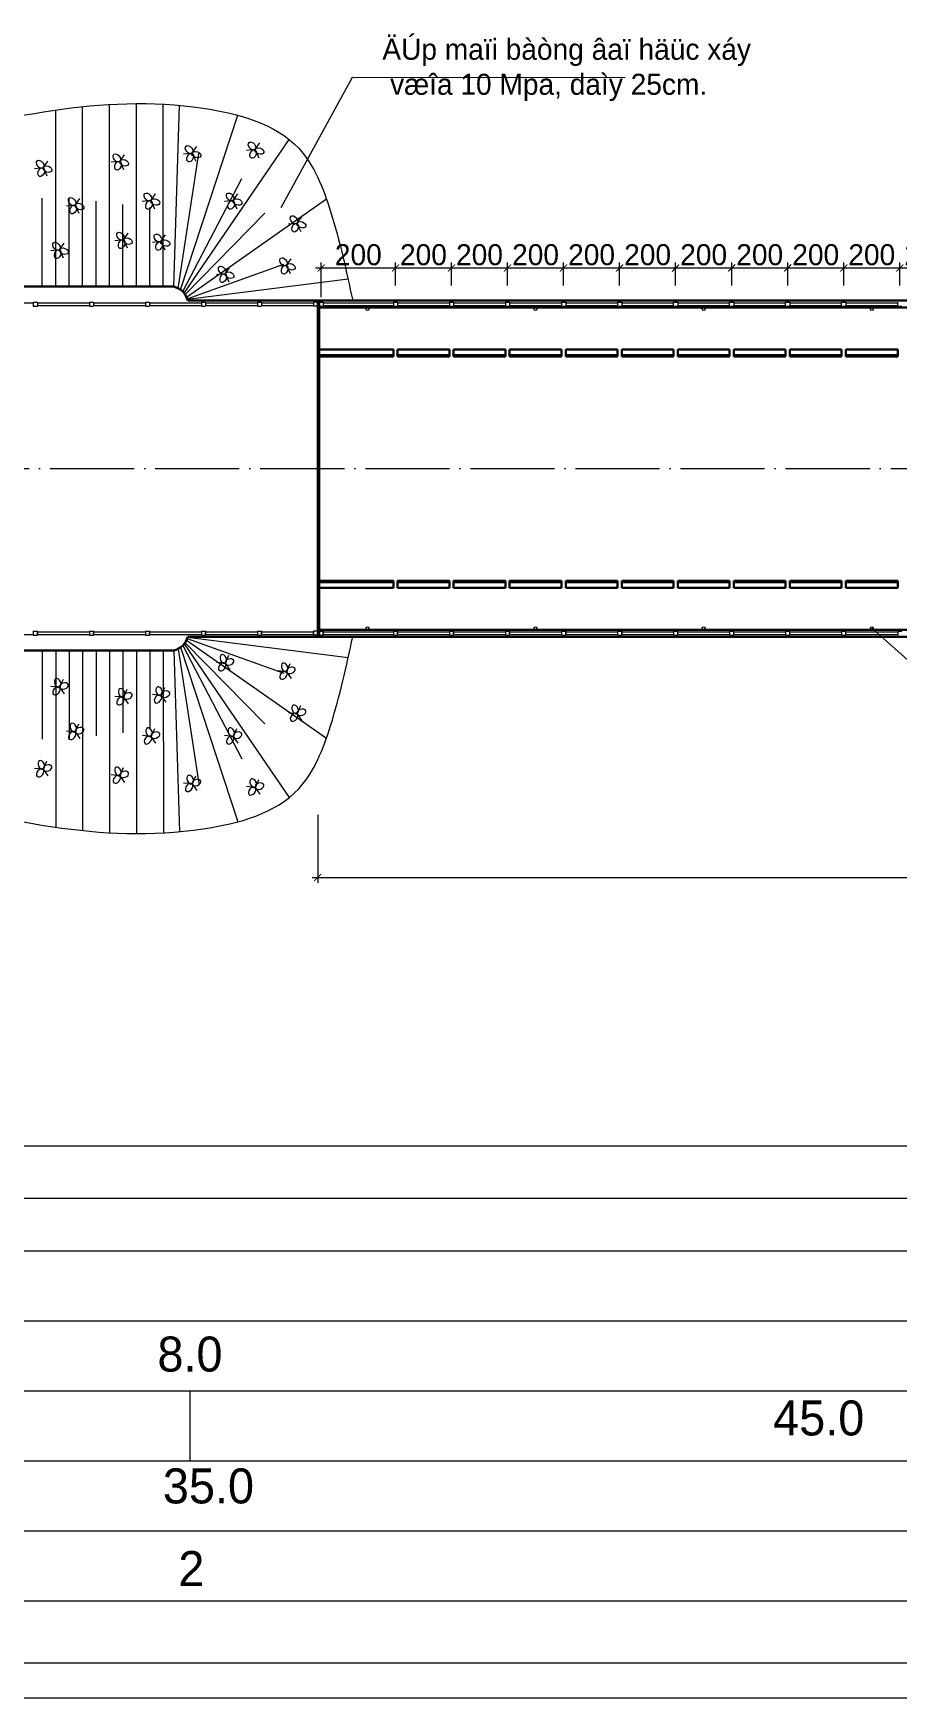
# Model space of a CAD drawing. Header units: millimetres. Extents: x -354608 to 492029, y -885357 to -234285.
# Drawn here: x -292869 to -262019, y -558518 to -499089 of the extents above; entities that cross this region are included whole.
import ezdxf

# ---------------------------------------------------------------- set-up
doc = ezdxf.new("R2010")
doc.units = ezdxf.units.MM
doc.header["$LTSCALE"] = 0.25
doc.header["$MEASUREMENT"] = 0
doc.header["$PDMODE"] = 34
doc.linetypes.add('ACAD_ISO04W100', pattern=[30, 24, -3, 0, -3])
doc.layers.get('0').update_dxf_attribs({"lineweight": 30})
for name, color, linetype, lineweight in [('!manh', 21, 'Continuous', 20), ('!text', 130, 'Continuous', 20), ('2', 253, 'Continuous', 15), ('duong 1', 1, 'Continuous', 30), ('duong 3', 3, 'Continuous', 30), ('duongtam', 3, 'ACAD_ISO04W100', 18), ('kichthuoc', 3, 'Continuous', 20)]:
    doc.layers.add(name, color=color, linetype=linetype, lineweight=lineweight)
doc.styles.add('K-THUOC', font='11_3664_VSWICONN.TTF')
doc.styles.get("Standard").update_dxf_attribs({"font": 'VNswitzerlandcondlight.TTF'})
doc.dimstyles.new('CHUAN TL 250', dxfattribs={"dimscale": 250, "dimtxt": 3, "dimasz": 1, "dimexe": 0.8, "dimexo": 0.5, "dimgap": 0.35, "dimtad": 1, "dimdec": 0, "dimlfac": 0.1, "dimzin": 0, "dimdsep": 46, "dimtxsty": 'K-THUOC', "dimblk": 'ARCHTICK', "dimcen": 1, "dimdle": 0.8, "dimclrd": 7, "dimclre": 7, "dimclrt": 256, "dimadec": 0, "dimazin": 0, "dimtfac": 1, "dimtdec": 0, "dimtmove": 0, "dimatfit": 3, "dimfxl": 0, "dimfrac": 2, "dimtolj": 1, "dimtzin": 0, "dimlwd": 15, "dimlwe": 15, "dimarcsym": 0})

# ---------------------------------------------------------------- blocks, each defined once
blk = doc.blocks.new('_ArchTick')
at = {"color": 0, "linetype": 'ByBlock', "const_width": 0.15}
blk.add_lwpolyline([(-0.5, -0.5), (0.5, 0.5)], dxfattribs=at)
blk = doc.blocks.new('*D84')
at = {"layer": '2', "color": 7, "lineweight": 15}
for p, q in [((-268144, -507469), (-265744, -507469)), ((-267944, -508089), (-267944, -507269)), ((-265944, -508089), (-265944, -507269))]:
    blk.add_line(p, q, dxfattribs=at)
at = {"layer": 'Defpoints', "color": 0}
for p in [(-265944, -507469), (-267944, -508214), (-265944, -508214)]:
    blk.add_point(p, dxfattribs=at)
at = {"layer": '2', "color": 7, "lineweight": 15, "xscale": 250, "yscale": 250, "zscale": 250, "rotation": 180}
blk.add_blockref('_ArchTick', (-267944, -507469), dxfattribs=at)
at = {"layer": '2', "color": 7, "lineweight": 15, "xscale": 250, "yscale": 250, "zscale": 250}
blk.add_blockref('_ArchTick', (-265944, -507469), dxfattribs=at)
at = {"layer": '2', "insert": (-266944, -506999), "char_height": 750, "attachment_point": 5, "style": 'K-THUOC'}
blk.add_mtext('\\A1;200', dxfattribs=at)
blk = doc.blocks.new('*D85')
at = {"layer": '2', "color": 7, "lineweight": 15}
for p, q in [((-266144, -507469), (-263744, -507469)), ((-265944, -508089), (-265944, -507269)), ((-263944, -508089), (-263944, -507269))]:
    blk.add_line(p, q, dxfattribs=at)
at = {"layer": 'Defpoints', "color": 0}
for p in [(-263944, -507469), (-265944, -508214), (-263944, -508214)]:
    blk.add_point(p, dxfattribs=at)
at = {"layer": '2', "color": 7, "lineweight": 15, "xscale": 250, "yscale": 250, "zscale": 250, "rotation": 180}
blk.add_blockref('_ArchTick', (-265944, -507469), dxfattribs=at)
at = {"layer": '2', "color": 7, "lineweight": 15, "xscale": 250, "yscale": 250, "zscale": 250}
blk.add_blockref('_ArchTick', (-263944, -507469), dxfattribs=at)
at = {"layer": '2', "insert": (-264944, -506999), "char_height": 750, "attachment_point": 5, "style": 'K-THUOC'}
blk.add_mtext('\\A1;200', dxfattribs=at)
blk = doc.blocks.new('*D86')
at = {"layer": '2', "color": 7, "lineweight": 15}
for p, q in [((-264144, -507469), (-261744, -507469)), ((-263944, -508089), (-263944, -507269)), ((-261944, -508089), (-261944, -507269))]:
    blk.add_line(p, q, dxfattribs=at)
at = {"layer": 'Defpoints', "color": 0}
for p in [(-261944, -507469), (-263944, -508214), (-261944, -508214)]:
    blk.add_point(p, dxfattribs=at)
at = {"layer": '2', "color": 7, "lineweight": 15, "xscale": 250, "yscale": 250, "zscale": 250, "rotation": 180}
blk.add_blockref('_ArchTick', (-263944, -507469), dxfattribs=at)
at = {"layer": '2', "color": 7, "lineweight": 15, "xscale": 250, "yscale": 250, "zscale": 250}
blk.add_blockref('_ArchTick', (-261944, -507469), dxfattribs=at)
at = {"layer": '2', "insert": (-262944, -506999), "char_height": 750, "attachment_point": 5, "style": 'K-THUOC'}
blk.add_mtext('\\A1;200', dxfattribs=at)
blk = doc.blocks.new('*D87')
at = {"layer": '2', "color": 7, "lineweight": 15}
for p, q in [((-262144, -507469), (-259744, -507469)), ((-261944, -508089), (-261944, -507269)), ((-259944, -508089), (-259944, -507269))]:
    blk.add_line(p, q, dxfattribs=at)
at = {"layer": 'Defpoints', "color": 0}
for p in [(-259944, -507469), (-261944, -508214), (-259944, -508214)]:
    blk.add_point(p, dxfattribs=at)
at = {"layer": '2', "color": 7, "lineweight": 15, "xscale": 250, "yscale": 250, "zscale": 250, "rotation": 180}
blk.add_blockref('_ArchTick', (-261944, -507469), dxfattribs=at)
at = {"layer": '2', "color": 7, "lineweight": 15, "xscale": 250, "yscale": 250, "zscale": 250}
blk.add_blockref('_ArchTick', (-259944, -507469), dxfattribs=at)
at = {"layer": '2', "insert": (-260944, -506999), "char_height": 750, "attachment_point": 5, "style": 'K-THUOC'}
blk.add_mtext('\\A1;200', dxfattribs=at)
blk = doc.blocks.new('*D82')
at = {"layer": '2', "color": 7, "lineweight": 15}
for p, q in [((-270144, -507469), (-267744, -507469)), ((-269944, -508089), (-269944, -507269)), ((-267944, -508089), (-267944, -507269))]:
    blk.add_line(p, q, dxfattribs=at)
at = {"layer": 'Defpoints', "color": 0}
for p in [(-267944, -507469), (-269944, -508214), (-267944, -508214)]:
    blk.add_point(p, dxfattribs=at)
at = {"layer": '2', "color": 7, "lineweight": 15, "xscale": 250, "yscale": 250, "zscale": 250, "rotation": 180}
blk.add_blockref('_ArchTick', (-269944, -507469), dxfattribs=at)
at = {"layer": '2', "color": 7, "lineweight": 15, "xscale": 250, "yscale": 250, "zscale": 250}
blk.add_blockref('_ArchTick', (-267944, -507469), dxfattribs=at)
at = {"layer": '2', "insert": (-268944, -506999), "char_height": 750, "attachment_point": 5, "style": 'K-THUOC'}
blk.add_mtext('\\A1;200', dxfattribs=at)
blk = doc.blocks.new('*D83')
at = {"layer": '2', "color": 7, "lineweight": 15}
for p, q in [((-272144, -507469), (-269744, -507469)), ((-271944, -508089), (-271944, -507269)), ((-269944, -508089), (-269944, -507269))]:
    blk.add_line(p, q, dxfattribs=at)
at = {"layer": 'Defpoints', "color": 0}
for p in [(-269944, -507469), (-271944, -508214), (-269944, -508214)]:
    blk.add_point(p, dxfattribs=at)
at = {"layer": '2', "color": 7, "lineweight": 15, "xscale": 250, "yscale": 250, "zscale": 250, "rotation": 180}
blk.add_blockref('_ArchTick', (-271944, -507469), dxfattribs=at)
at = {"layer": '2', "color": 7, "lineweight": 15, "xscale": 250, "yscale": 250, "zscale": 250}
blk.add_blockref('_ArchTick', (-269944, -507469), dxfattribs=at)
at = {"layer": '2', "insert": (-270944, -506999), "char_height": 750, "attachment_point": 5, "style": 'K-THUOC'}
blk.add_mtext('\\A1;200', dxfattribs=at)
blk = doc.blocks.new('*D127')
at = {"layer": '2', "color": 7, "lineweight": 15}
for p, q in [((-274144, -507469), (-271744, -507469)), ((-273944, -508089), (-273944, -507269)), ((-271944, -508089), (-271944, -507269))]:
    blk.add_line(p, q, dxfattribs=at)
at = {"layer": 'Defpoints', "color": 0}
for p in [(-271944, -507469), (-273944, -508214), (-271944, -508214)]:
    blk.add_point(p, dxfattribs=at)
at = {"layer": '2', "color": 7, "lineweight": 15, "xscale": 250, "yscale": 250, "zscale": 250, "rotation": 180}
blk.add_blockref('_ArchTick', (-273944, -507469), dxfattribs=at)
at = {"layer": '2', "color": 7, "lineweight": 15, "xscale": 250, "yscale": 250, "zscale": 250}
blk.add_blockref('_ArchTick', (-271944, -507469), dxfattribs=at)
at = {"layer": '2', "insert": (-272944, -506999), "char_height": 750, "attachment_point": 5, "style": 'K-THUOC'}
blk.add_mtext('\\A1;200', dxfattribs=at)
blk = doc.blocks.new('*D128')
at = {"layer": '2', "color": 7, "lineweight": 15}
for p, q in [((-276144, -507469), (-273744, -507469)), ((-275944, -508089), (-275944, -507269)), ((-273944, -508089), (-273944, -507269))]:
    blk.add_line(p, q, dxfattribs=at)
at = {"layer": 'Defpoints', "color": 0}
for p in [(-273944, -507469), (-275944, -508214), (-273944, -508214)]:
    blk.add_point(p, dxfattribs=at)
at = {"layer": '2', "color": 7, "lineweight": 15, "xscale": 250, "yscale": 250, "zscale": 250, "rotation": 180}
blk.add_blockref('_ArchTick', (-275944, -507469), dxfattribs=at)
at = {"layer": '2', "color": 7, "lineweight": 15, "xscale": 250, "yscale": 250, "zscale": 250}
blk.add_blockref('_ArchTick', (-273944, -507469), dxfattribs=at)
at = {"layer": '2', "insert": (-274944, -506999), "char_height": 750, "attachment_point": 5, "style": 'K-THUOC'}
blk.add_mtext('\\A1;200', dxfattribs=at)
blk = doc.blocks.new('*D129')
at = {"layer": '2', "color": 7, "lineweight": 15}
for p, q in [((-278144, -507469), (-275744, -507469)), ((-277944, -508089), (-277944, -507269)), ((-275944, -508089), (-275944, -507269))]:
    blk.add_line(p, q, dxfattribs=at)
at = {"layer": 'Defpoints', "color": 0}
for p in [(-275944, -507469), (-277944, -508214), (-275944, -508214)]:
    blk.add_point(p, dxfattribs=at)
at = {"layer": '2', "color": 7, "lineweight": 15, "xscale": 250, "yscale": 250, "zscale": 250, "rotation": 180}
blk.add_blockref('_ArchTick', (-277944, -507469), dxfattribs=at)
at = {"layer": '2', "color": 7, "lineweight": 15, "xscale": 250, "yscale": 250, "zscale": 250}
blk.add_blockref('_ArchTick', (-275944, -507469), dxfattribs=at)
at = {"layer": '2', "insert": (-276944, -506999), "char_height": 750, "attachment_point": 5, "style": 'K-THUOC'}
blk.add_mtext('\\A1;200', dxfattribs=at)
blk = doc.blocks.new('*D130')
at = {"layer": '2', "color": 7, "lineweight": 15}
for p, q in [((-280144, -507469), (-277744, -507469)), ((-279944, -508089), (-279944, -507269)), ((-277944, -508089), (-277944, -507269))]:
    blk.add_line(p, q, dxfattribs=at)
at = {"layer": 'Defpoints', "color": 0}
for p in [(-277944, -507469), (-279944, -508214), (-277944, -508214)]:
    blk.add_point(p, dxfattribs=at)
at = {"layer": '2', "color": 7, "lineweight": 15, "xscale": 250, "yscale": 250, "zscale": 250, "rotation": 180}
blk.add_blockref('_ArchTick', (-279944, -507469), dxfattribs=at)
at = {"layer": '2', "color": 7, "lineweight": 15, "xscale": 250, "yscale": 250, "zscale": 250}
blk.add_blockref('_ArchTick', (-277944, -507469), dxfattribs=at)
at = {"layer": '2', "insert": (-278944, -506999), "char_height": 750, "attachment_point": 5, "style": 'K-THUOC'}
blk.add_mtext('\\A1;200', dxfattribs=at)
blk = doc.blocks.new('*D131')
at = {"layer": '2', "color": 7, "lineweight": 15}
for p, q in [((-282794, -507469), (-279744, -507469)), ((-282594, -508508), (-282594, -507269)), ((-279944, -508089), (-279944, -507269))]:
    blk.add_line(p, q, dxfattribs=at)
at = {"layer": 'Defpoints', "color": 0}
for p in [(-279944, -507469), (-282594, -508633), (-279944, -508214)]:
    blk.add_point(p, dxfattribs=at)
at = {"layer": '2', "color": 7, "lineweight": 15, "xscale": 250, "yscale": 250, "zscale": 250, "rotation": 180}
blk.add_blockref('_ArchTick', (-282594, -507469), dxfattribs=at)
at = {"layer": '2', "color": 7, "lineweight": 15, "xscale": 250, "yscale": 250, "zscale": 250}
blk.add_blockref('_ArchTick', (-279944, -507469), dxfattribs=at)
at = {"layer": '2', "insert": (-281269, -506999), "char_height": 750, "attachment_point": 5, "style": 'K-THUOC'}
blk.add_mtext('\\A1;200', dxfattribs=at)
blk = doc.blocks.new('*D163')
at = {"layer": '2', "color": 7, "lineweight": 15}
for p, q in [((-282719, -526995), (-282719, -529428)), ((-182019, -526995), (-182019, -529428)), ((-282919, -529228), (-181819, -529228))]:
    blk.add_line(p, q, dxfattribs=at)
at = {"layer": 'Defpoints', "color": 0}
for p in [(-282719, -526870), (-182019, -526870), (-182019, -529228)]:
    blk.add_point(p, dxfattribs=at)
at = {"layer": '2', "color": 7, "lineweight": 15, "xscale": 250, "yscale": 250, "zscale": 250, "rotation": 180}
blk.add_blockref('_ArchTick', (-282719, -529228), dxfattribs=at)
at = {"layer": '2', "color": 7, "lineweight": 15, "xscale": 250, "yscale": 250, "zscale": 250}
blk.add_blockref('_ArchTick', (-182019, -529228), dxfattribs=at)
at = {"layer": '2', "insert": (-232369, -528758), "char_height": 750, "attachment_point": 5, "style": 'K-THUOC'}
blk.add_mtext('\\A1;10055', dxfattribs=at)

msp = doc.modelspace()

# ---------------------------------------------------------------- linework, layer by layer
at = {"layer": '!manh'}
msp.add_line((-262943.6, -520333.5), (-259773.7, -523154), dxfattribs=at)
at = {"layer": '!text', "color": 2}
for p, q in [((-287855.3, -508133.5), (-287653.6, -501664)), ((-287612.4, -508247.9), (-285565.3, -502017.8)), ((-287488, -508367.1), (-283733.6, -502883.7)), ((-287694.1, -508195.9), (-286965.1, -503384)), ((-287535.8, -508314), (-285426.8, -504270.5)), ((-287400.1, -508507.3), (-282407.1, -505002.2)), ((-287454.1, -508412.5), (-284609, -505516.7)), ((-287375.7, -508566.2), (-283928.2, -507328.4)), ((-281635, -507866.8), (-287366.1, -508594.8)), ((-287854.2, -521127.9), (-287651.5, -527597.3)), ((-287693.1, -521065.4), (-286963.3, -525877.3)), ((-287611.4, -521013.4), (-285563.3, -527243.2)), ((-287534.8, -520947.3), (-285425.2, -524990.5)), ((-287487, -520894.3), (-283731.7, -526377)), ((-287453.1, -520848.8), (-284607.5, -523744.1)), ((-287399.1, -520754), (-282405.5, -524258.3)), ((-287374.7, -520695.1), (-283927, -521932.4)), ((-281633.9, -521393.6), (-287365.1, -520666.5)), ((-343464.9, -538812.3), (-39561.6, -538812.3)), ((-322182.5, -540687.3), (-41792.9, -540687.3)), ((-343464.9, -542562.3), (-39561.6, -542562.3)), ((-343464.9, -545062.3), (-39561.6, -545062.3)), ((-343464.9, -547562.3), (-39561.6, -547562.3)), ((-287268.6, -550062.3), (-287268.6, -547562.3)), ((-343464.9, -550062.3), (-39561.6, -550062.3)), ((-343464.9, -552562.3), (-39561.6, -552562.3)), ((-343464.9, -555062.3), (-39561.6, -555062.3))]:
    msp.add_line(p, q, dxfattribs=at)
for points in [[(-322268.6, -508133.5), (-307816.1, -505337.1), (-297353.1, -502958.3), (-286813.3, -501764.3), (-283397.3, -503195.2), (-282259.6, -505448), (-281468.6, -508633.5)], [(-322267.6, -521133.5), (-307814.6, -523927.5), (-297351.2, -526304.6), (-286811.3, -527496.9), (-283395.4, -526065.5), (-282258.1, -523812.5), (-281467.6, -520626.9)]]:
    msp.add_spline(points, degree=3, dxfattribs=at)
at = {"layer": '2'}
for p, q in [((-284018.4, -505307.6), (-281481.3, -500659.8)), ((-281481.3, -500659.8), (-271744.2, -500671.9)), ((-292069, -508133.5), (-292069, -501826.1)), ((-291109, -508133.5), (-291109, -501705.7)), ((-290149, -508133.5), (-290149, -501627.9)), ((-289189, -508133.5), (-289189, -501598.3)), ((-288229, -508133.5), (-288229, -501622.2)), ((-287205.7, -503371.9), (-287036.2, -503133.1)), ((-284957.8, -503241.7), (-285262, -503272.6)), ((-284957.8, -503241.7), (-284788.3, -503002.9)), ((-284957.8, -503241.7), (-284821.3, -503529.7)), ((-292520.6, -503893.4), (-292824.8, -503924.3)), ((-292520.6, -503893.4), (-292351.1, -503654.6)), ((-292520.6, -503893.4), (-292384.1, -504181.4)), ((-289782.7, -503665.2), (-290086.9, -503696.1)), ((-289782.7, -503665.2), (-289613.2, -503426.4)), ((-289782.7, -503665.2), (-289646.2, -503953.2)), ((-287205.7, -503371.9), (-287509.9, -503402.8)), ((-287205.7, -503371.9), (-287069.1, -503659.9)), ((-292549, -508133.5), (-292549, -504972)), ((-291589, -508133.5), (-291589, -504976.4)), ((-291379, -505227.2), (-291209.5, -504988.3)), ((-290629, -508133.5), (-290629, -505087.2)), ((-288673.8, -505064.2), (-288978, -505095.1)), ((-288673.8, -505064.2), (-288504.3, -504825.4)), ((-288673.8, -505064.2), (-288537.3, -505352.2)), ((-285739.7, -505064), (-286043.9, -505094.9)), ((-285739.7, -505064), (-285570.2, -504825.2)), ((-285739.7, -505064), (-285603.1, -505352)), ((-291379, -505227.2), (-291683.2, -505258)), ((-291379, -505227.2), (-291242.5, -505515.1)), ((-289669, -508133.5), (-289669, -505198.1)), ((-288709, -508133.5), (-288709, -505308.9)), ((-283459.2, -505877.5), (-283289.7, -505638.7)), ((-289652.4, -506463.7), (-289482.9, -506224.9)), ((-288315.4, -506528.5), (-288146, -506289.7)), ((-283459.2, -505877.5), (-283763.4, -505908.4)), ((-283459.2, -505877.5), (-283322.7, -506165.5)), ((-291934.2, -506822.1), (-292238.4, -506852.9)), ((-291934.2, -506822.1), (-291764.7, -506583.2)), ((-291934.2, -506822.1), (-291797.7, -507110.1)), ((-289652.4, -506463.7), (-289956.6, -506494.6)), ((-289652.4, -506463.7), (-289515.9, -506751.7)), ((-288315.4, -506528.5), (-288619.6, -506559.4)), ((-288315.4, -506528.5), (-288178.9, -506816.5)), ((-286024.6, -507678.8), (-285855.2, -507440)), ((-283835.1, -507378.1), (-284139.3, -507409)), ((-283835.1, -507378.1), (-283665.7, -507139.3)), ((-283835.1, -507378.1), (-283698.6, -507666.1)), ((-286024.6, -507678.8), (-286328.9, -507709.7)), ((-286024.6, -507678.8), (-285888.1, -507966.8)), ((-292547.9, -521128.7), (-292547.4, -524290.1)), ((-292067.9, -521128.6), (-292066.9, -527435.9)), ((-291587.9, -521128.5), (-291587.4, -524285.6)), ((-291107.9, -521128.4), (-291106.9, -527556.2)), ((-290627.9, -521128.4), (-290627.4, -524174.6)), ((-290147.9, -521128.3), (-290146.9, -527633.9)), ((-289667.9, -521128.2), (-289667.5, -524063.6)), ((-289187.9, -521128.1), (-289186.9, -527663.3)), ((-288707.9, -521128), (-288707.5, -523952.6)), ((-288227.9, -521128), (-288226.9, -527639.2)), ((-286023.5, -521582.3), (-286327.7, -521551.5)), ((-286023.5, -521582.3), (-285887, -521294.3)), ((-286023.5, -521582.3), (-285854, -521821.1)), ((-283834, -521882.6), (-283697.5, -521594.6)), ((-291933, -522440), (-291796.5, -522152)), ((-283834, -521882.6), (-284138.2, -521851.8)), ((-283834, -521882.6), (-283664.4, -522121.4)), ((-291933, -522440), (-292237.2, -522409.2)), ((-291933, -522440), (-291763.5, -522678.8)), ((-289651.1, -522798), (-289955.3, -522767.2)), ((-289651.1, -522798), (-289514.6, -522510)), ((-289651.1, -522798), (-289481.6, -523036.8)), ((-288314.1, -522732.9), (-288618.3, -522702.1)), ((-288314.1, -522732.9), (-288177.6, -522444.9)), ((-288314.1, -522732.9), (-288144.6, -522971.7)), ((-283457.8, -523383.1), (-283762, -523352.3)), ((-283457.8, -523383.1), (-283321.3, -523095.1)), ((-283457.8, -523383.1), (-283288.3, -523622)), ((-291377.5, -524034.8), (-291681.7, -524004)), ((-291377.5, -524034.8), (-291241, -523746.8)), ((-291377.5, -524034.8), (-291208, -524273.6)), ((-288672.2, -524197.3), (-288976.5, -524166.5)), ((-288672.2, -524197.3), (-288535.8, -523909.3)), ((-285738.1, -524197), (-286042.3, -524166.2)), ((-285738.1, -524197), (-285601.6, -523909)), ((-288672.2, -524197.3), (-288502.7, -524436.1)), ((-285738.1, -524197), (-285568.6, -524435.8)), ((-292518.9, -525368.7), (-292823.1, -525337.9)), ((-292518.9, -525368.7), (-292382.4, -525080.7)), ((-289780.9, -525596.5), (-289644.4, -525308.5)), ((-292518.9, -525368.7), (-292349.4, -525607.5)), ((-289780.9, -525596.5), (-290085.1, -525565.7)), ((-289780.9, -525596.5), (-289611.4, -525835.3)), ((-287203.9, -525889.4), (-287508.1, -525858.5)), ((-287203.9, -525889.4), (-287067.4, -525601.4)), ((-287203.9, -525889.4), (-287034.3, -526128.2)), ((-284956, -526019.2), (-284819.5, -525731.2)), ((-284956, -526019.2), (-285260.2, -525988.3)), ((-284956, -526019.2), (-284786.4, -526258))]:
    msp.add_line(p, q, dxfattribs=at)
at = {"layer": '2', "lineweight": 5}
for p, q in [((-294718.6, -508708.5), (-292868.6, -508708.5)), ((-292868.6, -508683.5), (-292718.6, -508683.5)), ((-292868.6, -508683.5), (-292718.6, -508683.5)), ((-292868.6, -508683.5), (-292868.6, -508833.5)), ((-292718.6, -508683.5), (-292718.6, -508833.5)), ((-292718.6, -508683.5), (-292718.6, -508833.5)), ((-292718.6, -508708.5), (-290868.6, -508708.5)), ((-292718.6, -508708.5), (-290868.6, -508708.5)), ((-290868.6, -508683.5), (-290718.6, -508683.5)), ((-290868.6, -508683.5), (-290718.6, -508683.5)), ((-290868.6, -508683.5), (-290868.6, -508833.5)), ((-290718.6, -508683.5), (-290718.6, -508833.5)), ((-290718.6, -508683.5), (-290718.6, -508833.5)), ((-290718.6, -508708.5), (-288868.6, -508708.5)), ((-290718.6, -508708.5), (-288868.6, -508708.5)), ((-288868.6, -508683.5), (-288718.6, -508683.5)), ((-288868.6, -508683.5), (-288718.6, -508683.5)), ((-288868.6, -508683.5), (-288868.6, -508833.5)), ((-288718.6, -508683.5), (-288718.6, -508833.5)), ((-288718.6, -508683.5), (-288718.6, -508833.5)), ((-288718.6, -508708.5), (-286868.6, -508708.5)), ((-288718.6, -508708.5), (-286868.6, -508708.5)), ((-286868.6, -508683.5), (-286718.6, -508683.5)), ((-286868.6, -508683.5), (-286718.6, -508683.5)), ((-286868.6, -508683.5), (-286868.6, -508833.5)), ((-286718.6, -508683.5), (-286718.6, -508833.5)), ((-286718.6, -508683.5), (-286718.6, -508833.5)), ((-286718.6, -508708.5), (-284868.6, -508708.5)), ((-286718.6, -508708.5), (-284868.6, -508708.5)), ((-284868.6, -508683.5), (-284718.6, -508683.5)), ((-284868.6, -508683.5), (-284718.6, -508683.5)), ((-284868.6, -508683.5), (-284868.6, -508833.5)), ((-284718.6, -508683.5), (-284718.6, -508833.5)), ((-284718.6, -508683.5), (-284718.6, -508833.5)), ((-284718.6, -508708.5), (-282868.6, -508708.5)), ((-284718.6, -508708.5), (-282868.6, -508708.5)), ((-282868.6, -508683.5), (-282868.6, -508833.5)), ((-282718.6, -508683.5), (-282868.6, -508683.5)), ((-282868.6, -508683.5), (-282868.6, -508833.5)), ((-282718.6, -508683.5), (-282868.6, -508683.5)), ((-282718.6, -508683.5), (-282718.6, -508833.5)), ((-282668.6, -508683.5), (-282518.6, -508683.5)), ((-282668.6, -508683.5), (-282518.6, -508683.5)), ((-282668.6, -508683.5), (-282668.6, -508833.5)), ((-282518.6, -508683.5), (-282518.6, -508833.5)), ((-282518.6, -508683.5), (-282518.6, -508833.5)), ((-282518.6, -508708.5), (-280018.6, -508708.5)), ((-282368.6, -508708.5), (-280018.6, -508708.5)), ((-280018.6, -508683.5), (-279868.6, -508683.5)), ((-280018.6, -508683.5), (-279868.6, -508683.5)), ((-280018.6, -508683.5), (-280018.6, -508833.5)), ((-279868.6, -508683.5), (-279868.6, -508833.5)), ((-279868.6, -508683.5), (-279868.6, -508833.5)), ((-279868.6, -508708.5), (-278018.6, -508708.5)), ((-279868.6, -508708.5), (-278018.6, -508708.5)), ((-278018.6, -508683.5), (-277868.6, -508683.5)), ((-278018.6, -508683.5), (-277868.6, -508683.5)), ((-278018.6, -508683.5), (-278018.6, -508833.5)), ((-277868.6, -508683.5), (-277868.6, -508833.5)), ((-277868.6, -508683.5), (-277868.6, -508833.5)), ((-277868.6, -508708.5), (-276018.6, -508708.5)), ((-277868.6, -508708.5), (-276018.6, -508708.5)), ((-276018.6, -508683.5), (-275868.6, -508683.5)), ((-276018.6, -508683.5), (-275868.6, -508683.5)), ((-276018.6, -508683.5), (-276018.6, -508833.5)), ((-275868.6, -508683.5), (-275868.6, -508833.5)), ((-275868.6, -508683.5), (-275868.6, -508833.5)), ((-275868.6, -508708.5), (-274018.6, -508708.5)), ((-275868.6, -508708.5), (-274018.6, -508708.5)), ((-274018.6, -508683.5), (-273868.6, -508683.5)), ((-274018.6, -508683.5), (-273868.6, -508683.5)), ((-274018.6, -508683.5), (-274018.6, -508833.5)), ((-273868.6, -508683.5), (-273868.6, -508833.5)), ((-273868.6, -508683.5), (-273868.6, -508833.5)), ((-273868.6, -508708.5), (-272018.6, -508708.5)), ((-273868.6, -508708.5), (-272018.6, -508708.5)), ((-272018.6, -508683.5), (-271868.6, -508683.5)), ((-272018.6, -508683.5), (-271868.6, -508683.5)), ((-272018.6, -508683.5), (-272018.6, -508833.5)), ((-271868.6, -508683.5), (-271868.6, -508833.5)), ((-271868.6, -508683.5), (-271868.6, -508833.5)), ((-271868.6, -508708.5), (-270018.6, -508708.5)), ((-271868.6, -508708.5), (-270018.6, -508708.5)), ((-270018.6, -508683.5), (-269868.6, -508683.5)), ((-270018.6, -508683.5), (-269868.6, -508683.5)), ((-270018.6, -508833.5), (-270018.6, -508683.5)), ((-270018.6, -508833.5), (-270018.6, -508683.5)), ((-269868.6, -508683.5), (-269868.6, -508833.5)), ((-269868.6, -508683.5), (-269868.6, -508833.5)), ((-269868.6, -508708.5), (-268018.6, -508708.5)), ((-269868.6, -508708.5), (-268018.6, -508708.5)), ((-268018.6, -508683.5), (-267868.6, -508683.5)), ((-268018.6, -508683.5), (-267868.6, -508683.5)), ((-268018.6, -508833.5), (-268018.6, -508683.5)), ((-268018.6, -508833.5), (-268018.6, -508683.5)), ((-267868.6, -508683.5), (-267868.6, -508833.5)), ((-267868.6, -508683.5), (-267868.6, -508833.5)), ((-267868.6, -508708.5), (-266018.6, -508708.5)), ((-267868.6, -508708.5), (-266018.6, -508708.5)), ((-266018.6, -508683.5), (-265868.6, -508683.5)), ((-266018.6, -508683.5), (-265868.6, -508683.5)), ((-266018.6, -508833.5), (-266018.6, -508683.5)), ((-266018.6, -508833.5), (-266018.6, -508683.5)), ((-265868.6, -508683.5), (-265868.6, -508833.5)), ((-265868.6, -508683.5), (-265868.6, -508833.5)), ((-265868.6, -508708.5), (-264018.6, -508708.5)), ((-265868.6, -508708.5), (-264018.6, -508708.5)), ((-264018.6, -508683.5), (-263868.6, -508683.5)), ((-264018.6, -508833.5), (-264018.6, -508683.5)), ((-263868.6, -508683.5), (-263868.6, -508833.5)), ((-263868.6, -508708.5), (-262018.6, -508708.5)), ((-262018.6, -508833.5), (-262018.6, -508683.5)), ((-292868.6, -508833.5), (-292718.6, -508833.5)), ((-292868.6, -508833.5), (-292718.6, -508833.5)), ((-292718.6, -508808.5), (-290868.6, -508808.5)), ((-292718.6, -508808.5), (-290868.6, -508808.5)), ((-290868.6, -508833.5), (-290718.6, -508833.5)), ((-290868.6, -508833.5), (-290718.6, -508833.5)), ((-290718.6, -508808.5), (-288868.6, -508808.5)), ((-290718.6, -508808.5), (-288868.6, -508808.5)), ((-288868.6, -508833.5), (-288718.6, -508833.5)), ((-288868.6, -508833.5), (-288718.6, -508833.5)), ((-288718.6, -508808.5), (-286868.6, -508808.5)), ((-288718.6, -508808.5), (-286868.6, -508808.5)), ((-286868.6, -508833.5), (-286718.6, -508833.5)), ((-286868.6, -508833.5), (-286718.6, -508833.5)), ((-286718.6, -508808.5), (-284868.6, -508808.5)), ((-286718.6, -508808.5), (-284868.6, -508808.5)), ((-284868.6, -508833.5), (-284718.6, -508833.5)), ((-284868.6, -508833.5), (-284718.6, -508833.5)), ((-284718.6, -508808.5), (-282868.6, -508808.5)), ((-284718.6, -508808.5), (-282868.6, -508808.5)), ((-282718.6, -508833.5), (-282868.6, -508833.5)), ((-282718.6, -508833.5), (-282868.6, -508833.5)), ((-282668.6, -508833.5), (-282518.6, -508833.5)), ((-282668.6, -508833.5), (-282518.6, -508833.5)), ((-282518.6, -508808.5), (-280018.6, -508808.5)), ((-282518.6, -508808.5), (-280018.6, -508808.5)), ((-280018.6, -508833.5), (-279868.6, -508833.5)), ((-280018.6, -508833.5), (-279868.6, -508833.5)), ((-279868.6, -508808.5), (-278018.6, -508808.5)), ((-279868.6, -508808.5), (-278018.6, -508808.5)), ((-278018.6, -508833.5), (-277868.6, -508833.5)), ((-278018.6, -508833.5), (-277868.6, -508833.5)), ((-277868.6, -508808.5), (-276018.6, -508808.5)), ((-277868.6, -508808.5), (-276018.6, -508808.5)), ((-276018.6, -508833.5), (-275868.6, -508833.5)), ((-276018.6, -508833.5), (-275868.6, -508833.5)), ((-275868.6, -508808.5), (-274018.6, -508808.5)), ((-275868.6, -508808.5), (-274018.6, -508808.5)), ((-274018.6, -508833.5), (-273868.6, -508833.5)), ((-274018.6, -508833.5), (-273868.6, -508833.5)), ((-273868.6, -508808.5), (-272018.6, -508808.5)), ((-273868.6, -508808.5), (-272018.6, -508808.5)), ((-272018.6, -508833.5), (-271868.6, -508833.5)), ((-272018.6, -508833.5), (-271868.6, -508833.5)), ((-271868.6, -508808.5), (-270018.6, -508808.5)), ((-271868.6, -508808.5), (-270018.6, -508808.5)), ((-270018.6, -508833.5), (-269868.6, -508833.5)), ((-270018.6, -508833.5), (-269868.6, -508833.5)), ((-269868.6, -508808.5), (-268018.6, -508808.5)), ((-269868.6, -508808.5), (-268018.6, -508808.5)), ((-268018.6, -508833.5), (-267868.6, -508833.5)), ((-268018.6, -508833.5), (-267868.6, -508833.5)), ((-267868.6, -508808.5), (-266018.6, -508808.5)), ((-267868.6, -508808.5), (-266018.6, -508808.5)), ((-266018.6, -508833.5), (-265868.6, -508833.5)), ((-266018.6, -508833.5), (-265868.6, -508833.5)), ((-265868.6, -508808.5), (-264018.6, -508808.5)), ((-265868.6, -508808.5), (-264018.6, -508808.5)), ((-264018.6, -508833.5), (-263868.6, -508833.5)), ((-263868.6, -508808.5), (-262018.6, -508808.5)), ((-262018.6, -508833.5), (-261868.6, -508833.5)), ((-294718.6, -520558.5), (-292868.6, -520558.5)), ((-292868.6, -520433.5), (-292718.6, -520433.5)), ((-292868.6, -520433.5), (-292718.6, -520433.5)), ((-292868.6, -520433.5), (-292868.6, -520583.5)), ((-292868.6, -520583.5), (-292718.6, -520583.5)), ((-292868.6, -520583.5), (-292718.6, -520583.5)), ((-292718.6, -520433.5), (-292718.6, -520583.5)), ((-292718.6, -520583.5), (-292718.6, -520433.5)), ((-292718.6, -520583.5), (-292718.6, -520433.5)), ((-292718.6, -520458.5), (-290868.6, -520458.5)), ((-292718.6, -520458.5), (-290868.6, -520458.5)), ((-292718.6, -520558.5), (-290868.6, -520558.5)), ((-292718.6, -520558.5), (-290868.6, -520558.5)), ((-290868.6, -520433.5), (-290718.6, -520433.5)), ((-290868.6, -520433.5), (-290718.6, -520433.5)), ((-290868.6, -520433.5), (-290868.6, -520583.5)), ((-290868.6, -520583.5), (-290718.6, -520583.5)), ((-290868.6, -520583.5), (-290718.6, -520583.5)), ((-290718.6, -520433.5), (-290718.6, -520583.5)), ((-290718.6, -520583.5), (-290718.6, -520433.5)), ((-290718.6, -520583.5), (-290718.6, -520433.5)), ((-290718.6, -520458.5), (-288868.6, -520458.5)), ((-290718.6, -520458.5), (-288868.6, -520458.5)), ((-290718.6, -520558.5), (-288868.6, -520558.5)), ((-290718.6, -520558.5), (-288868.6, -520558.5)), ((-288868.6, -520433.5), (-288718.6, -520433.5)), ((-288868.6, -520433.5), (-288718.6, -520433.5)), ((-288868.6, -520433.5), (-288868.6, -520583.5)), ((-288868.6, -520583.5), (-288718.6, -520583.5)), ((-288868.6, -520583.5), (-288718.6, -520583.5)), ((-288718.6, -520433.5), (-288718.6, -520583.5)), ((-288718.6, -520583.5), (-288718.6, -520433.5)), ((-288718.6, -520583.5), (-288718.6, -520433.5)), ((-288718.6, -520458.5), (-286868.6, -520458.5)), ((-288718.6, -520458.5), (-286868.6, -520458.5)), ((-288718.6, -520558.5), (-286868.6, -520558.5)), ((-288718.6, -520558.5), (-286868.6, -520558.5)), ((-286868.6, -520433.5), (-286718.6, -520433.5)), ((-286868.6, -520433.5), (-286718.6, -520433.5)), ((-286868.6, -520433.5), (-286868.6, -520583.5)), ((-286868.6, -520583.5), (-286718.6, -520583.5)), ((-286868.6, -520583.5), (-286718.6, -520583.5)), ((-286718.6, -520433.5), (-286718.6, -520583.5)), ((-286718.6, -520583.5), (-286718.6, -520433.5)), ((-286718.6, -520583.5), (-286718.6, -520433.5)), ((-286718.6, -520458.5), (-284868.6, -520458.5)), ((-286718.6, -520458.5), (-284868.6, -520458.5)), ((-286718.6, -520558.5), (-284868.6, -520558.5)), ((-286718.6, -520558.5), (-284868.6, -520558.5)), ((-284868.6, -520433.5), (-284718.6, -520433.5)), ((-284868.6, -520433.5), (-284718.6, -520433.5)), ((-284868.6, -520433.5), (-284868.6, -520583.5)), ((-284868.6, -520583.5), (-284718.6, -520583.5)), ((-284868.6, -520583.5), (-284718.6, -520583.5)), ((-284718.6, -520433.5), (-284718.6, -520583.5)), ((-284718.6, -520583.5), (-284718.6, -520433.5)), ((-284718.6, -520583.5), (-284718.6, -520433.5)), ((-284718.6, -520458.5), (-282868.6, -520458.5)), ((-284718.6, -520458.5), (-282868.6, -520458.5)), ((-284718.6, -520558.5), (-282868.6, -520558.5)), ((-284718.6, -520558.5), (-282868.6, -520558.5)), ((-282868.6, -520433.5), (-282868.6, -520583.5)), ((-282868.6, -520583.5), (-282868.6, -520433.5)), ((-282718.6, -520433.5), (-282868.6, -520433.5)), ((-282868.6, -520583.5), (-282868.6, -520433.5)), ((-282718.6, -520433.5), (-282868.6, -520433.5)), ((-282718.6, -520583.5), (-282868.6, -520583.5)), ((-282718.6, -520583.5), (-282868.6, -520583.5)), ((-282718.6, -520433.5), (-282718.6, -520583.5)), ((-282668.6, -520433.5), (-282518.6, -520433.5)), ((-282668.6, -520433.5), (-282518.6, -520433.5)), ((-282668.6, -520433.5), (-282668.6, -520583.5)), ((-282668.6, -520583.5), (-282518.6, -520583.5)), ((-282668.6, -520583.5), (-282518.6, -520583.5)), ((-282518.6, -520433.5), (-282518.6, -520583.5)), ((-282518.6, -520583.5), (-282518.6, -520433.5)), ((-282518.6, -520583.5), (-282518.6, -520433.5)), ((-282518.6, -520458.5), (-280018.6, -520458.5)), ((-282518.6, -520558.5), (-280018.6, -520558.5)), ((-281868.6, -520458.5), (-280018.6, -520458.5)), ((-281868.6, -520558.5), (-280018.6, -520558.5)), ((-280018.6, -520433.5), (-279868.6, -520433.5)), ((-280018.6, -520433.5), (-279868.6, -520433.5)), ((-280018.6, -520433.5), (-280018.6, -520583.5)), ((-280018.6, -520583.5), (-279868.6, -520583.5)), ((-280018.6, -520583.5), (-279868.6, -520583.5)), ((-279868.6, -520433.5), (-279868.6, -520583.5)), ((-279868.6, -520583.5), (-279868.6, -520433.5)), ((-279868.6, -520583.5), (-279868.6, -520433.5)), ((-279868.6, -520458.5), (-278018.6, -520458.5)), ((-279868.6, -520458.5), (-278018.6, -520458.5)), ((-279868.6, -520558.5), (-278018.6, -520558.5)), ((-279868.6, -520558.5), (-278018.6, -520558.5)), ((-278018.6, -520433.5), (-277868.6, -520433.5)), ((-278018.6, -520433.5), (-277868.6, -520433.5)), ((-278018.6, -520433.5), (-278018.6, -520583.5)), ((-278018.6, -520583.5), (-277868.6, -520583.5)), ((-278018.6, -520583.5), (-277868.6, -520583.5)), ((-277868.6, -520433.5), (-277868.6, -520583.5)), ((-277868.6, -520583.5), (-277868.6, -520433.5)), ((-277868.6, -520583.5), (-277868.6, -520433.5)), ((-277868.6, -520458.5), (-276018.6, -520458.5)), ((-277868.6, -520458.5), (-276018.6, -520458.5)), ((-277868.6, -520558.5), (-276018.6, -520558.5)), ((-277868.6, -520558.5), (-276018.6, -520558.5)), ((-276018.6, -520433.5), (-275868.6, -520433.5)), ((-276018.6, -520433.5), (-275868.6, -520433.5)), ((-276018.6, -520433.5), (-276018.6, -520583.5)), ((-276018.6, -520583.5), (-275868.6, -520583.5)), ((-276018.6, -520583.5), (-275868.6, -520583.5)), ((-275868.6, -520433.5), (-275868.6, -520583.5)), ((-275868.6, -520583.5), (-275868.6, -520433.5)), ((-275868.6, -520583.5), (-275868.6, -520433.5)), ((-275868.6, -520458.5), (-274018.6, -520458.5)), ((-275868.6, -520458.5), (-274018.6, -520458.5)), ((-275868.6, -520558.5), (-274018.6, -520558.5)), ((-275868.6, -520558.5), (-274018.6, -520558.5)), ((-274018.6, -520433.5), (-273868.6, -520433.5)), ((-274018.6, -520433.5), (-273868.6, -520433.5)), ((-274018.6, -520433.5), (-274018.6, -520583.5)), ((-274018.6, -520583.5), (-273868.6, -520583.5)), ((-274018.6, -520583.5), (-273868.6, -520583.5)), ((-273868.6, -520433.5), (-273868.6, -520583.5)), ((-273868.6, -520583.5), (-273868.6, -520433.5)), ((-273868.6, -520583.5), (-273868.6, -520433.5)), ((-273868.6, -520458.5), (-272018.6, -520458.5)), ((-273868.6, -520458.5), (-272018.6, -520458.5)), ((-273868.6, -520558.5), (-272018.6, -520558.5)), ((-273868.6, -520558.5), (-272018.6, -520558.5)), ((-272018.6, -520433.5), (-271868.6, -520433.5)), ((-272018.6, -520433.5), (-271868.6, -520433.5)), ((-272018.6, -520433.5), (-272018.6, -520583.5)), ((-272018.6, -520583.5), (-271868.6, -520583.5)), ((-272018.6, -520583.5), (-271868.6, -520583.5)), ((-271868.6, -520433.5), (-271868.6, -520583.5)), ((-271868.6, -520583.5), (-271868.6, -520433.5)), ((-271868.6, -520583.5), (-271868.6, -520433.5)), ((-271868.6, -520458.5), (-270018.6, -520458.5)), ((-271868.6, -520458.5), (-270018.6, -520458.5)), ((-271868.6, -520558.5), (-270018.6, -520558.5)), ((-271868.6, -520558.5), (-270018.6, -520558.5)), ((-270018.6, -520433.5), (-270018.6, -520583.5)), ((-270018.6, -520433.5), (-270018.6, -520583.5)), ((-270018.6, -520433.5), (-269868.6, -520433.5)), ((-270018.6, -520433.5), (-269868.6, -520433.5)), ((-270018.6, -520583.5), (-269868.6, -520583.5)), ((-270018.6, -520583.5), (-269868.6, -520583.5)), ((-269868.6, -520583.5), (-269868.6, -520433.5)), ((-269868.6, -520583.5), (-269868.6, -520433.5)), ((-269868.6, -520458.5), (-268018.6, -520458.5)), ((-269868.6, -520458.5), (-268018.6, -520458.5)), ((-269868.6, -520558.5), (-268018.6, -520558.5)), ((-269868.6, -520558.5), (-268018.6, -520558.5)), ((-268018.6, -520433.5), (-268018.6, -520583.5)), ((-268018.6, -520433.5), (-268018.6, -520583.5)), ((-268018.6, -520433.5), (-267868.6, -520433.5)), ((-268018.6, -520433.5), (-267868.6, -520433.5)), ((-268018.6, -520583.5), (-267868.6, -520583.5)), ((-268018.6, -520583.5), (-267868.6, -520583.5)), ((-267868.6, -520583.5), (-267868.6, -520433.5)), ((-267868.6, -520583.5), (-267868.6, -520433.5)), ((-267868.6, -520458.5), (-266018.6, -520458.5)), ((-267868.6, -520458.5), (-266018.6, -520458.5)), ((-267868.6, -520558.5), (-266018.6, -520558.5)), ((-267868.6, -520558.5), (-266018.6, -520558.5)), ((-266018.6, -520433.5), (-266018.6, -520583.5)), ((-266018.6, -520433.5), (-266018.6, -520583.5)), ((-266018.6, -520433.5), (-265868.6, -520433.5)), ((-266018.6, -520433.5), (-265868.6, -520433.5)), ((-266018.6, -520583.5), (-265868.6, -520583.5)), ((-266018.6, -520583.5), (-265868.6, -520583.5)), ((-265868.6, -520583.5), (-265868.6, -520433.5)), ((-265868.6, -520583.5), (-265868.6, -520433.5)), ((-265868.6, -520458.5), (-264018.6, -520458.5)), ((-265868.6, -520458.5), (-264018.6, -520458.5)), ((-265868.6, -520558.5), (-264018.6, -520558.5)), ((-265868.6, -520558.5), (-264018.6, -520558.5)), ((-264018.6, -520433.5), (-264018.6, -520583.5)), ((-264018.6, -520433.5), (-263868.6, -520433.5)), ((-264018.6, -520583.5), (-263868.6, -520583.5)), ((-263868.6, -520583.5), (-263868.6, -520433.5)), ((-263868.6, -520458.5), (-262018.6, -520458.5)), ((-263868.6, -520558.5), (-262018.6, -520558.5)), ((-262018.6, -520433.5), (-262018.6, -520583.5)), ((-262018.6, -520433.5), (-261868.6, -520433.5))]:
    msp.add_line(p, q, dxfattribs=at)
at = {"layer": '2', "color": 1, "lineweight": 5}
for p, q in [((-348358.2, -557268.3), (68322.4, -557268.3)), ((-354608.2, -558518.3), (69572.4, -558518.3))]:
    msp.add_line(p, q, dxfattribs=at)
at = {"layer": '2'}
for centre, major_axis in [((-287310.3, -503244.2), (-104.8, 127.5)), ((-287269.6, -503524.1), (-63.7, -152.3)), ((-287047.7, -503419.6), (-156.5, 52.4)), ((-285062.4, -503114.1), (-104.8, 127.5)), ((-285021.8, -503393.9), (-63.7, -152.3)), ((-284799.9, -503289.4), (-156.5, 52.4)), ((-292625.2, -503765.7), (-104.8, 127.5)), ((-292584.6, -504045.6), (-63.7, -152.3)), ((-292362.7, -503941.1), (-156.5, 52.4)), ((-289887.3, -503537.5), (-104.8, 127.5)), ((-289846.7, -503817.4), (-63.7, -152.3)), ((-289624.8, -503712.9), (-156.5, 52.4)), ((-291483.6, -505099.5), (-104.8, 127.5)), ((-291221.1, -505274.8), (-156.5, 52.4)), ((-288778.4, -504936.5), (-104.8, 127.5)), ((-288737.7, -505216.4), (-63.7, -152.3)), ((-288515.8, -505111.9), (-156.5, 52.4)), ((-285844.3, -504936.3), (-104.8, 127.5)), ((-285803.6, -505216.2), (-63.7, -152.3)), ((-285581.7, -505111.7), (-156.5, 52.4)), ((-291443, -505379.3), (-63.7, -152.3)), ((-283563.8, -505749.8), (-104.8, 127.5)), ((-289757, -506336), (-104.8, 127.5)), ((-288420, -506400.8), (-104.8, 127.5)), ((-283523.2, -506029.7), (-63.7, -152.3)), ((-283301.3, -505925.2), (-156.5, 52.4)), ((-292038.8, -506694.4), (-104.8, 127.5)), ((-291998.2, -506974.2), (-63.7, -152.3)), ((-291776.3, -506869.7), (-156.5, 52.4)), ((-289716.3, -506615.9), (-63.7, -152.3)), ((-289494.5, -506511.3), (-156.5, 52.4)), ((-288379.4, -506680.7), (-63.7, -152.3)), ((-288157.5, -506576.2), (-156.5, 52.4)), ((-286129.3, -507551.1), (-104.8, 127.5)), ((-283939.7, -507250.5), (-104.8, 127.5)), ((-283899.1, -507530.3), (-63.7, -152.3)), ((-283677.2, -507425.8), (-156.5, 52.4)), ((-286088.6, -507831), (-63.7, -152.3)), ((-285866.7, -507726.4), (-156.5, 52.4))]:
    msp.add_ellipse(centre, major_axis=major_axis, ratio=0.6558151, start_param=-3.141592653589793, end_param=3.141592653589793, dxfattribs=at)
at = {"layer": '2', "extrusion": (0, 0, -1)}
for centre, major_axis in [((-286128.1, -521710), (-104.8, -127.5)), ((-286087.5, -521430.1), (-63.7, 152.3)), ((-285865.6, -521534.6), (-156.5, -52.4)), ((-283897.9, -521730.4), (-63.7, 152.3)), ((-283676, -521834.9), (-156.5, -52.4)), ((-291996.9, -522287.8), (-63.7, 152.3)), ((-291775, -522392.3), (-156.5, -52.4)), ((-283938.6, -522010.3), (-104.8, -127.5)), ((-292037.6, -522567.7), (-104.8, -127.5)), ((-289755.7, -522925.7), (-104.8, -127.5)), ((-289715.1, -522645.8), (-63.7, 152.3)), ((-289493.1, -522750.3), (-156.5, -52.4)), ((-288418.7, -522860.6), (-104.8, -127.5)), ((-288378.1, -522580.8), (-63.7, 152.3)), ((-288156.2, -522685.3), (-156.5, -52.4)), ((-283562.4, -523510.8), (-104.8, -127.5)), ((-283521.8, -523231), (-63.7, 152.3)), ((-283299.9, -523335.5), (-156.5, -52.4)), ((-291482.1, -524162.5), (-104.8, -127.5)), ((-291441.5, -523882.6), (-63.7, 152.3)), ((-291219.6, -523987.1), (-156.5, -52.4)), ((-288776.8, -524325), (-104.8, -127.5)), ((-288736.2, -524045.1), (-63.7, 152.3)), ((-288514.3, -524149.6), (-156.5, -52.4)), ((-285842.7, -524324.7), (-104.8, -127.5)), ((-285802.1, -524044.9), (-63.7, 152.3)), ((-285580.2, -524149.3), (-156.5, -52.4)), ((-292623.5, -525496.4), (-104.8, -127.5)), ((-292582.9, -525216.5), (-63.7, 152.3)), ((-292361, -525321), (-156.5, -52.4)), ((-289844.9, -525444.3), (-63.7, 152.3)), ((-289885.5, -525724.2), (-104.8, -127.5)), ((-289623, -525548.8), (-156.5, -52.4)), ((-287308.5, -526017.1), (-104.8, -127.5)), ((-287267.8, -525737.2), (-63.7, 152.3)), ((-287045.9, -525841.7), (-156.5, -52.4)), ((-285019.9, -525867), (-63.7, 152.3)), ((-284798, -525971.5), (-156.5, -52.4)), ((-285060.6, -526146.9), (-104.8, -127.5))]:
    msp.add_ellipse(centre, major_axis=major_axis, ratio=0.6558151, start_param=-3.141592653589793, end_param=3.141592653589793, dxfattribs=at)
at = {"layer": 'duong 1'}
for p, q in [((-287855.3, -508133.5), (-322268.6, -508133.5)), ((-287355.3, -508633.5), (-182023.4, -508633.5)), ((-282718.6, -508633.5), (-282718.6, -520633.5)), ((-282668.6, -508633.5), (-282668.6, -520633.5)), ((-282668.6, -508883.5), (-182018.6, -508883.5)), ((-282668.6, -510383.5), (-280018.6, -510383.5)), ((-282668.6, -510383.5), (-282668.6, -510633.5)), ((-280018.6, -510383.5), (-280018.6, -510633.5)), ((-279868.6, -510383.5), (-278018.6, -510383.5)), ((-279868.6, -510383.5), (-279868.6, -510633.5)), ((-278018.6, -510383.5), (-278018.6, -510633.5)), ((-277868.6, -510383.5), (-276018.6, -510383.5)), ((-277868.6, -510383.5), (-277868.6, -510633.5)), ((-276018.6, -510383.5), (-276018.6, -510633.5)), ((-275868.6, -510383.5), (-274018.6, -510383.5)), ((-275868.6, -510383.5), (-275868.6, -510633.5)), ((-274018.6, -510383.5), (-274018.6, -510633.5)), ((-273868.6, -510383.5), (-272018.6, -510383.5)), ((-273868.6, -510383.5), (-273868.6, -510633.5)), ((-272018.6, -510383.5), (-272018.6, -510633.5)), ((-271868.6, -510383.5), (-270018.6, -510383.5)), ((-271868.6, -510383.5), (-271868.6, -510633.5)), ((-270018.6, -510383.5), (-270018.6, -510633.5)), ((-269868.6, -510383.5), (-268018.6, -510383.5)), ((-269868.6, -510383.5), (-269868.6, -510633.5)), ((-268018.6, -510383.5), (-268018.6, -510633.5)), ((-267868.6, -510383.5), (-266018.6, -510383.5)), ((-267868.6, -510383.5), (-267868.6, -510633.5)), ((-266018.6, -510383.5), (-266018.6, -510633.5)), ((-265868.6, -510383.5), (-264018.6, -510383.5)), ((-265868.6, -510383.5), (-265868.6, -510633.5)), ((-264018.6, -510383.5), (-264018.6, -510633.5)), ((-263868.6, -510383.5), (-262018.6, -510383.5)), ((-263868.6, -510383.5), (-263868.6, -510633.5)), ((-262018.6, -510383.5), (-262018.6, -510633.5)), ((-282668.6, -510583.5), (-280018.6, -510583.5)), ((-282668.6, -510633.5), (-280018.6, -510633.5)), ((-279868.6, -510583.5), (-278018.6, -510583.5)), ((-279868.6, -510633.5), (-278018.6, -510633.5)), ((-277868.6, -510583.5), (-276018.6, -510583.5)), ((-277868.6, -510633.5), (-276018.6, -510633.5)), ((-275868.6, -510583.5), (-274018.6, -510583.5)), ((-275868.6, -510633.5), (-274018.6, -510633.5)), ((-273868.6, -510583.5), (-272018.6, -510583.5)), ((-273868.6, -510633.5), (-272018.6, -510633.5)), ((-271868.6, -510583.5), (-270018.6, -510583.5)), ((-271868.6, -510633.5), (-270018.6, -510633.5)), ((-269868.6, -510583.5), (-268018.6, -510583.5)), ((-269868.6, -510633.5), (-268018.6, -510633.5)), ((-267868.6, -510583.5), (-266018.6, -510583.5)), ((-267868.6, -510633.5), (-266018.6, -510633.5)), ((-265868.6, -510583.5), (-264018.6, -510583.5)), ((-265868.6, -510633.5), (-264018.6, -510633.5)), ((-263868.6, -510583.5), (-262018.6, -510583.5)), ((-263868.6, -510633.5), (-262018.6, -510633.5)), ((-282668.6, -518883.5), (-282668.6, -518633.5)), ((-282668.6, -518633.5), (-280018.6, -518633.5)), ((-282668.6, -518683.5), (-280018.6, -518683.5)), ((-280018.6, -518883.5), (-280018.6, -518633.5)), ((-279868.6, -518883.5), (-279868.6, -518633.5)), ((-279868.6, -518633.5), (-278018.6, -518633.5)), ((-279868.6, -518683.5), (-278018.6, -518683.5)), ((-278018.6, -518883.5), (-278018.6, -518633.5)), ((-277868.6, -518883.5), (-277868.6, -518633.5)), ((-277868.6, -518633.5), (-276018.6, -518633.5)), ((-277868.6, -518683.5), (-276018.6, -518683.5)), ((-276018.6, -518883.5), (-276018.6, -518633.5)), ((-275868.6, -518883.5), (-275868.6, -518633.5)), ((-275868.6, -518633.5), (-274018.6, -518633.5)), ((-275868.6, -518683.5), (-274018.6, -518683.5)), ((-274018.6, -518883.5), (-274018.6, -518633.5)), ((-273868.6, -518883.5), (-273868.6, -518633.5)), ((-273868.6, -518633.5), (-272018.6, -518633.5)), ((-273868.6, -518683.5), (-272018.6, -518683.5)), ((-272018.6, -518883.5), (-272018.6, -518633.5)), ((-271868.6, -518633.5), (-270018.6, -518633.5)), ((-271868.6, -518883.5), (-271868.6, -518633.5)), ((-271868.6, -518683.5), (-270018.6, -518683.5)), ((-270018.6, -518883.5), (-270018.6, -518633.5)), ((-269868.6, -518883.5), (-269868.6, -518633.5)), ((-269868.6, -518633.5), (-268018.6, -518633.5)), ((-269868.6, -518683.5), (-268018.6, -518683.5)), ((-268018.6, -518883.5), (-268018.6, -518633.5)), ((-267868.6, -518883.5), (-267868.6, -518633.5)), ((-267868.6, -518633.5), (-266018.6, -518633.5)), ((-267868.6, -518683.5), (-266018.6, -518683.5)), ((-266018.6, -518883.5), (-266018.6, -518633.5)), ((-265868.6, -518883.5), (-265868.6, -518633.5)), ((-265868.6, -518633.5), (-264018.6, -518633.5)), ((-265868.6, -518683.5), (-264018.6, -518683.5)), ((-264018.6, -518883.5), (-264018.6, -518633.5)), ((-263868.6, -518883.5), (-263868.6, -518633.5)), ((-263868.6, -518633.5), (-262018.6, -518633.5)), ((-263868.6, -518683.5), (-262018.6, -518683.5)), ((-262018.6, -518883.5), (-262018.6, -518633.5)), ((-282668.6, -518883.5), (-280018.6, -518883.5)), ((-279868.6, -518883.5), (-278018.6, -518883.5)), ((-277868.6, -518883.5), (-276018.6, -518883.5)), ((-275868.6, -518883.5), (-274018.6, -518883.5)), ((-273868.6, -518883.5), (-272018.6, -518883.5)), ((-271868.6, -518883.5), (-270018.6, -518883.5)), ((-269868.6, -518883.5), (-268018.6, -518883.5)), ((-267868.6, -518883.5), (-266018.6, -518883.5)), ((-265868.6, -518883.5), (-264018.6, -518883.5)), ((-263868.6, -518883.5), (-262018.6, -518883.5)), ((-282668.6, -520383.5), (-182018.6, -520383.5)), ((-287854.2, -521127.9), (-322267.6, -521133.5)), ((-287355.7, -520633.5), (-182018.6, -520633.5))]:
    msp.add_line(p, q, dxfattribs=at)
for centre, start, end in [((-288020.3, -508798.4), 13.933573, 76.066427), ((-288019.3, -520463), 283.942821, 345.589647)]:
    msp.add_arc(centre, 685.1, start, end, dxfattribs=at)
at = {"layer": 'duongtam', "ltscale": 500}
msp.add_line((-322268.6, -514633.5), (-37409.4, -514610.5), dxfattribs=at)
at = {"layer": 'kichthuoc'}
for centre in [(-280943.6, -508933.5), (-274943.6, -508933.5), (-268943.6, -508933.5), (-262943.6, -508933.5), (-280943.6, -520333.5), (-274943.6, -520333.5), (-268943.6, -520333.5), (-262943.6, -520333.5)]:
    msp.add_circle(centre, 50, dxfattribs=at)

# ---------------------------------------------------------------- texts
at = {"layer": 'duong 3', "width": 50000, "attachment_point": 1}
for s, insert, char_height in [('{\\H0.8333x;ÄÚp maïi bàòng âaï häüc xáy\\P væîa 10 Mpa, daìy 25cm.}', (-280412.1, -499283.9), 900), ('8.0', (-288439.3, -545623.1), 1250), ('45.0', (-266464.3, -547904.5), 1250), ('35.0', (-288244.6, -550331.2), 1250), ('2', (-287692.4, -553281), 1250)]:
    msp.add_mtext(s, dxfattribs=dict(at, insert=insert, char_height=char_height))

# ---------------------------------------------------------------- dimensions: what is measured, and where the dimension line sits
at = {"layer": '2'}
dim = msp.add_linear_dim(base=(-279943.8, -507469.3), p1=(-282593.6, -508633.5), p2=(-279943.8, -508214.4), text='200', dimstyle='CHUAN TL 250', override={"dimtmove": 1}, dxfattribs=at)
dim.commit()
dim.dimension.update_dxf_attribs({"geometry": '*D131', "text_midpoint": (-281268.7, -506999)})
for base, p1, p2, picture, middle in [((-277943.8, -507469.3), (-279943.8, -508214.4), (-277943.8, -508214.4), '*D130', (-278943.8, -506999)), ((-275943.8, -507469.3), (-277943.8, -508214.4), (-275943.8, -508214.4), '*D129', (-276943.8, -506999)), ((-273943.8, -507469.3), (-275943.8, -508214.4), (-273943.8, -508214.4), '*D128', (-274943.8, -506999)), ((-271943.8, -507469.3), (-273943.8, -508214.4), (-271943.8, -508214.4), '*D127', (-272943.8, -506999)), ((-269943.8, -507469.3), (-271943.8, -508214.4), (-269943.8, -508214.4), '*D83', (-270943.8, -506999)), ((-267943.8, -507469.3), (-269943.8, -508214.4), (-267943.8, -508214.4), '*D82', (-268943.8, -506999)), ((-265943.8, -507469.3), (-267943.8, -508214.4), (-265943.8, -508214.4), '*D84', (-266943.8, -506999)), ((-263943.8, -507469.3), (-265943.8, -508214.4), (-263943.8, -508214.4), '*D85', (-264943.8, -506999)), ((-261943.8, -507469.3), (-263943.8, -508214.4), (-261943.8, -508214.4), '*D86', (-262943.8, -506999)), ((-259943.8, -507469.3), (-261943.8, -508214.4), (-259943.8, -508214.4), '*D87', (-260943.8, -506999))]:
    dim = msp.add_linear_dim(base=base, p1=p1, p2=p2, dimstyle='CHUAN TL 250', override={"dimtmove": 1}, dxfattribs=at)
    dim.commit()
    dim.dimension.update_dxf_attribs({"geometry": picture, "text_midpoint": middle})
dim = msp.add_linear_dim(base=(-182018.6, -529228.2), p1=(-282718.6, -526869.9), p2=(-182018.6, -526869.9), text='10055', dimstyle='CHUAN TL 250', dxfattribs=at)
dim.commit()
dim.dimension.update_dxf_attribs({"geometry": '*D163', "text_midpoint": (-232368.6, -528757.9)})

doc.saveas('drawing.dxf')
